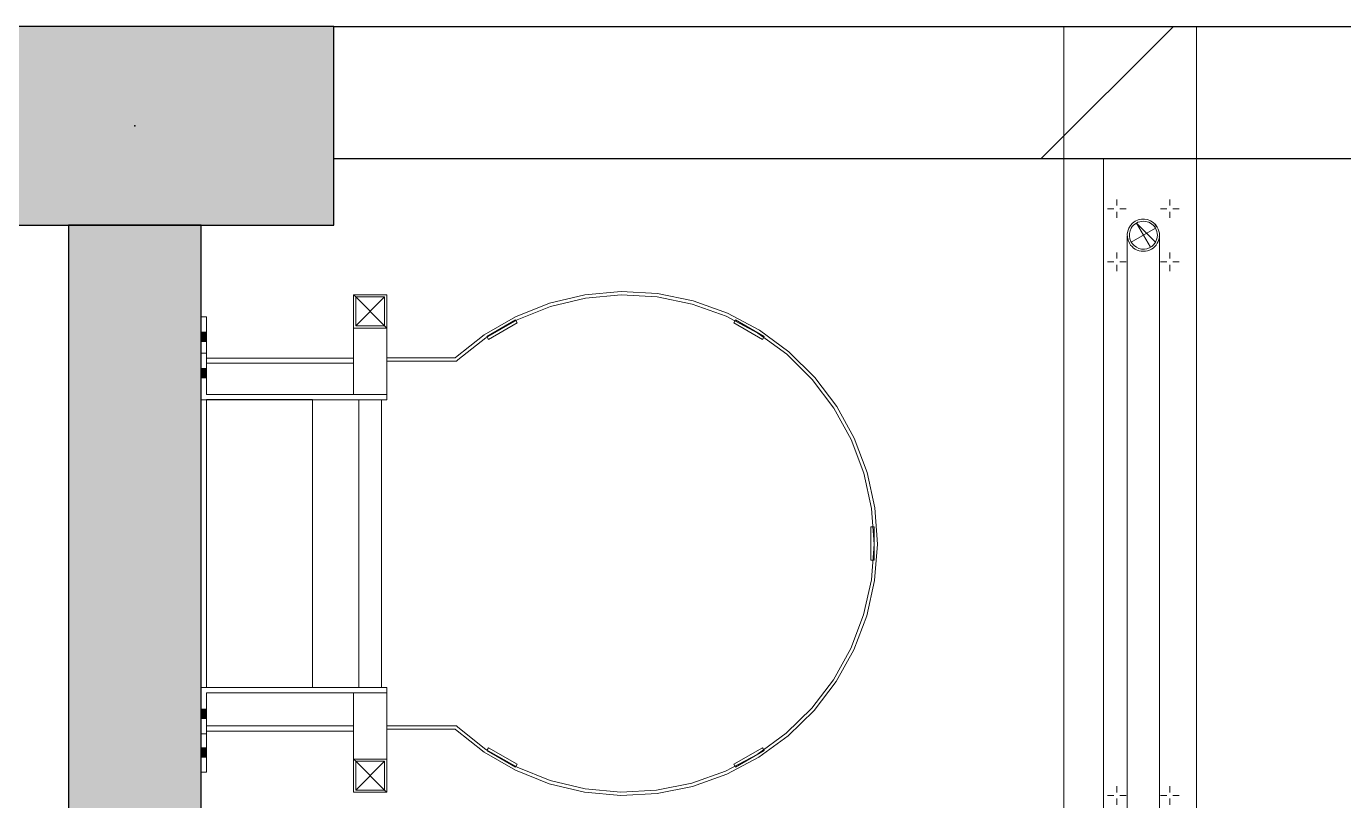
# Model space of a CAD drawing. Header units: millimetres. Extents: x -153298 to 620751, y -313239 to 250031.
# Drawn here: x 51419 to 53406, y 172832 to 174000 of the extents above; entities that cross this region are included whole.
import ezdxf

# ---------------------------------------------------------------- set-up
doc = ezdxf.new("R2010")
doc.units = ezdxf.units.MM
doc.linetypes.add('XKITLINE00', pattern=[0])
for name, color, linetype in [('000 - CONCRETE_COL_CUT_COLOR_1', 1, 'Continuous'), ('000 - CONCRETE_COL_CUT_COLOR_5', 5, 'Continuous'), ('000 - CONCRETE_COL_HATCH_', 251, 'Continuous'), ('000 - CONCRETE_COL_WIPEOUT_', 250, 'Continuous'), ('000 - CONCRETE_WALL_CUT_COLOR_2', 2, 'Continuous'), ('000 - CONCRETE_WALL_HATCH_', 251, 'Continuous'), ('000 - CONCRETE_WALL_WIPEOUT_', 250, 'Continuous'), ('000 - EXISTING_BUILDING_MAIN_COLOR_1', 1, 'Continuous'), ('000 - EXISTING_BUILDING_MAIN_COLOR_251', 251, 'Continuous'), ('000 - EXISTING_COLUMN_CUT_COLOR_5', 5, 'Continuous'), ('000 - EXISTING_CONCRETE_MAIN_COLOR_1', 1, 'Continuous')]:
    doc.layers.add(name, color=color, linetype=linetype)

# ---------------------------------------------------------------- blocks, each defined once
blk = doc.blocks.new('*A205204')
at = {"layer": '000 - EXISTING_BUILDING_MAIN_COLOR_1', "linetype": 'XKITLINE00', "lineweight": 0}
for p, q in [((617.089729, 179.723824), (617.089648, 179.723906)), ((617.099943, 179.71361), (617.098924, 179.714629)), ((617.106396, 179.707158), (617.10466, 179.708894)), ((617.111617, 179.701937), (617.109512, 179.704041)), ((617.117835, 179.695719), (617.114365, 179.699189)), ((617.123984, 179.68957), (617.119218, 179.694336)), ((617.136423, 179.677131), (617.124105, 179.689449)), ((617.136423, 179.677131), (617.136423, 179.677131))]:
    blk.add_line(p, q, dxfattribs=at)
blk = doc.blocks.new('*A225224')
at = {"layer": '000 - EXISTING_BUILDING_MAIN_COLOR_251', "linetype": 'XKITLINE00', "lineweight": 0}
for p, q in [((607.464094, 178.834413), (607.438395, 178.860112)), ((607.438395, 178.860112), (607.438395, 178.860112)), ((607.838395, 178.460112), (607.812795, 178.485712))]:
    blk.add_line(p, q, dxfattribs=at)
blk = doc.blocks.new('*A230229')
at = {"layer": '000 - EXISTING_BUILDING_MAIN_COLOR_251', "linetype": 'XKITLINE00', "lineweight": 0}
for p, q in [((607.464094, 173.233293), (607.438395, 173.258992)), ((607.438395, 173.258992), (607.438395, 173.258992)), ((607.838395, 172.858992), (607.812795, 172.884592))]:
    blk.add_line(p, q, dxfattribs=at)
blk = doc.blocks.new('*A21032033')
at = {"layer": '000 - EXISTING_BUILDING_MAIN_COLOR_1', "linetype": 'XKITLINE00', "lineweight": 0}
for p, q in [((616.821851, 179.495495), (617.114221, 179.664295)), ((617.052436, 179.43371), (616.883636, 179.72608))]:
    blk.add_line(p, q, dxfattribs=at)
blk = doc.blocks.new('*A21042034')
at = {"layer": '000 - EXISTING_BUILDING_MAIN_COLOR_1', "linetype": 'XKITLINE00', "lineweight": 0}
for p, q in [((616.008003, 180.49972), (616.008003, 182.09972)), ((616.008003, 182.09972), (617.608003, 182.09972)), ((617.608003, 182.09972), (617.608003, 180.49972)), ((616.488003, 180.49972), (616.008003, 180.49972))]:
    blk.add_line(p, q, dxfattribs=at)
blk = doc.blocks.new('*A21052035')
at = {"layer": '000 - EXISTING_BUILDING_MAIN_COLOR_1', "linetype": 'XKITLINE00', "lineweight": 0}
for p, q in [((616.774642, 179.569658), (616.773636, 179.569658)), ((616.773636, 179.569658), (616.773636, 172.510132)), ((616.773636, 179.569658), (616.774642, 179.569658)), ((616.774642, 179.569658), (616.77642, 179.569658)), ((616.776556, 179.567338), (616.774642, 179.569658)), ((616.778183, 179.562924), (616.776556, 179.567338)), ((617.159517, 179.567338), (617.15797, 179.563144)), ((617.16143, 179.569658), (617.159517, 179.567338)), ((617.159693, 179.569658), (617.16143, 179.569658)), ((617.162436, 179.569658), (617.16143, 179.569658)), ((617.16143, 179.569658), (617.162436, 179.569658)), ((617.162436, 179.569658), (617.162436, 172.510132)), ((616.773636, 172.510132), (616.774642, 172.510132)), ((616.774642, 172.510132), (616.776556, 172.512452)), ((616.774642, 172.510132), (616.776379, 172.510132)), ((616.776556, 172.512452), (616.778183, 172.516866)), ((617.157889, 172.516866), (617.159517, 172.512452)), ((617.159517, 172.512452), (617.16143, 172.510132)), ((617.159693, 172.510132), (617.16143, 172.510132)), ((617.16143, 172.510132), (617.162436, 172.510132))]:
    blk.add_line(p, q, dxfattribs=at)
blk = doc.blocks.new('*A21092039')
at = {"layer": '000 - EXISTING_BUILDING_MAIN_COLOR_1', "linetype": 'XKITLINE00', "lineweight": 0}
for p, q in [((616.821883, 179.495531), (617.114253, 179.664331)), ((616.883668, 179.726116), (617.114253, 179.495531))]:
    blk.add_line(p, q, dxfattribs=at)
for radius, start, end in [(0.1944, 30, 210), (0.1688, 150, 330), (0.1944, 210, 30), (0.1688, 330, 150)]:
    blk.add_arc((616.968068, 179.579931), radius, start, end, dxfattribs=at)
blk = doc.blocks.new('*A21352055')
at = {"layer": '000 - EXISTING_CONCRETE_MAIN_COLOR_1', "linetype": 'XKITLINE00', "lineweight": 0}
for p, q in [((607.198427, 182.099934), (655.198427, 182.099934)), ((607.198427, 180.499934), (616.008003, 180.499934)), ((617.608003, 180.499934), (655.198427, 180.499934))]:
    blk.add_line(p, q, dxfattribs=at)
blk = doc.blocks.new('*A21522072')
at = {"layer": '000 - EXISTING_BUILDING_MAIN_COLOR_251', "linetype": 'XKITLINE00', "lineweight": 0}
for p, q in [((609.04519, 173.361516), (609.06519, 173.396157)), ((609.3916, 173.161516), (609.04519, 173.361516)), ((609.06519, 173.396157), (609.4116, 173.196157)), ((609.4116, 173.196157), (609.3916, 173.161516))]:
    blk.add_line(p, q, dxfattribs=at)
blk = doc.blocks.new('*A21532073')
at = {"layer": '000 - EXISTING_BUILDING_MAIN_COLOR_251', "linetype": 'XKITLINE00', "lineweight": 0}
for p, q in [((612.02519, 173.196157), (612.3716, 173.396157)), ((612.3916, 173.361516), (612.04519, 173.161516)), ((612.3716, 173.396157), (612.3916, 173.361516)), ((612.04519, 173.161516), (612.02519, 173.196157))]:
    blk.add_line(p, q, dxfattribs=at)
blk = doc.blocks.new('*A21542074')
at = {"layer": '000 - EXISTING_BUILDING_MAIN_COLOR_251', "linetype": 'XKITLINE00', "lineweight": 0}
for p, q in [((609.04519, 178.357668), (609.3916, 178.557668)), ((609.4116, 178.523027), (609.06519, 178.323027)), ((609.3916, 178.557668), (609.4116, 178.523027)), ((609.06519, 178.323027), (609.04519, 178.357668))]:
    blk.add_line(p, q, dxfattribs=at)
blk = doc.blocks.new('*A21552075')
at = {"layer": '000 - EXISTING_BUILDING_MAIN_COLOR_251', "linetype": 'XKITLINE00', "lineweight": 0}
for p, q in [((612.02519, 178.523027), (612.04519, 178.557668)), ((612.3716, 178.323027), (612.02519, 178.523027)), ((612.04519, 178.557668), (612.3916, 178.357668)), ((612.3916, 178.357668), (612.3716, 178.323027))]:
    blk.add_line(p, q, dxfattribs=at)
blk = doc.blocks.new('*A21562076')
at = {"layer": '000 - EXISTING_BUILDING_MAIN_COLOR_251', "linetype": 'XKITLINE00', "lineweight": 0}
for p, q in [((613.678395, 176.059592), (613.718395, 176.059592)), ((613.678395, 175.659592), (613.678395, 176.059592)), ((613.718395, 176.059592), (613.718395, 175.659592)), ((613.718395, 175.659592), (613.678395, 175.659592))]:
    blk.add_line(p, q, dxfattribs=at)
blk = doc.blocks.new('*A21572077')
at = {"layer": '000 - EXISTING_BUILDING_MAIN_COLOR_1', "linetype": 'XKITLINE00', "lineweight": 0}
for p, q in [((616.008003, 180.49972), (616.488003, 180.49972)), ((616.008003, 172.123975), (616.008003, 180.49972)), ((616.008003, 168.923975), (616.008003, 172.099975)), ((616.008003, 168.843975), (616.008003, 168.899975)), ((616.008003, 165.643975), (616.008003, 168.819975)), ((616.008003, 165.003975), (616.008003, 165.619975)), ((616.008003, 164.739977), (616.008003, 164.979975)), ((616.008003, 164.739977), (616.488003, 164.739977))]:
    blk.add_line(p, q, dxfattribs=at)
blk = doc.blocks.new('*A21682088')
at = {"layer": '000 - EXISTING_CONCRETE_MAIN_COLOR_1', "linetype": 'XKITLINE00', "lineweight": 0}
for p, q in [((603.998427, 165.539977), (603.998427, 179.699934)), ((605.598427, 172.123975), (605.598427, 179.699934)), ((605.598427, 168.923975), (605.598427, 172.099975)), ((605.598427, 168.843975), (605.598427, 168.899975)), ((605.598427, 165.643975), (605.598427, 168.819975)), ((605.598427, 165.539977), (605.598427, 165.619975))]:
    blk.add_line(p, q, dxfattribs=at)
blk = doc.blocks.new('*A21692089')
at = {"layer": '000 - EXISTING_BUILDING_MAIN_COLOR_251', "linetype": 'XKITLINE00', "lineweight": 0}
for p, q in [((605.662395, 177.595592), (606.942395, 177.595592)), ((605.662395, 174.123592), (605.662395, 177.595592)), ((606.942395, 177.595592), (606.942395, 174.123592)), ((605.662395, 174.123592), (606.942395, 174.123592))]:
    blk.add_line(p, q, dxfattribs=at)
blk = doc.blocks.new('*A21702090')
at = {"layer": '000 - EXISTING_BUILDING_MAIN_COLOR_251', "linetype": 'XKITLINE00', "lineweight": 0}
for p, q in [((605.598395, 174.123592), (607.838395, 174.123592)), ((605.662395, 174.059592), (605.662395, 173.563592)), ((605.662395, 174.059592), (607.438395, 174.059592)), ((607.838395, 174.059592), (607.838395, 174.123592)), ((605.662395, 173.563592), (605.598395, 173.563592))]:
    blk.add_line(p, q, dxfattribs=at)
blk = doc.blocks.new('*A21712091')
at = {"layer": '000 - EXISTING_BUILDING_MAIN_COLOR_251', "linetype": 'XKITLINE00', "lineweight": 0}
for p, q in [((605.662395, 178.155512), (605.598395, 178.155512)), ((605.662395, 177.659512), (605.662395, 178.155512)), ((605.598395, 177.595512), (607.838395, 177.595512)), ((605.662395, 177.659512), (607.438395, 177.659512)), ((607.838395, 177.595512), (607.838395, 177.659512))]:
    blk.add_line(p, q, dxfattribs=at)
blk = doc.blocks.new('*A21722092')
at = {"layer": '000 - EXISTING_BUILDING_MAIN_COLOR_251', "linetype": 'XKITLINE00', "lineweight": 0}
for p, q in [((607.502395, 174.123592), (607.502395, 177.595512)), ((607.774395, 174.123592), (607.774395, 177.595512))]:
    blk.add_line(p, q, dxfattribs=at)
blk = doc.blocks.new('*A21732093')
at = {"layer": '000 - EXISTING_BUILDING_MAIN_COLOR_251', "linetype": 'XKITLINE00', "lineweight": 0}
for p, q in [((610.229073, 178.859947), (609.801836, 178.758108)), ((610.666527, 178.899157), (610.229073, 178.859947)), ((610.235513, 178.820468), (610.66721, 178.859163)), ((611.105064, 178.874919), (610.666527, 178.899157)), ((610.66721, 178.859163), (611.099977, 178.835244)), ((611.099977, 178.835244), (611.524781, 178.749213)), ((611.535532, 178.787741), (611.105064, 178.874919)), ((609.801836, 178.758108), (609.393734, 178.595766)), ((609.411165, 178.559764), (609.813898, 178.71997)), ((609.813898, 178.71997), (610.235513, 178.820468)), ((611.524781, 178.749213), (611.932754, 178.602864)), ((611.948944, 178.639441), (611.535532, 178.787741)), ((609.393734, 178.595766), (609.013284, 178.37631)), ((609.035722, 178.343196), (609.411165, 178.559764)), ((611.932754, 178.602864), (612.315379, 178.399253)), ((612.336671, 178.433115), (611.948944, 178.639441)), ((609.013284, 178.37631), (608.66843, 178.104321)), ((612.315379, 178.399253), (612.66467, 178.142629)), ((612.69062, 178.173069), (612.336671, 178.433115)), ((608.695405, 178.074785), (609.035722, 178.343196)), ((607.838395, 178.09891), (608.662506, 178.09891)), ((607.838395, 178.05891), (608.678023, 178.05891)), ((608.662506, 178.09891), (608.66843, 178.104321)), ((608.678023, 178.05891), (608.695405, 178.074785)), ((612.66467, 178.142629), (612.973335, 177.838351)), ((613.0034, 177.864734), (612.69062, 178.173069)), ((612.973335, 177.838351), (613.234931, 177.492769)), ((613.268485, 177.514544), (613.0034, 177.864734)), ((613.234931, 177.492769), (613.443998, 177.113097)), ((613.480339, 177.12981), (613.268485, 177.514544)), ((613.443998, 177.113097), (613.596171, 176.707261)), ((613.634541, 176.718562), (613.480339, 177.12981)), ((613.596171, 176.707261), (613.688273, 176.283732)), ((613.727872, 176.289386), (613.634541, 176.718562)), ((613.688273, 176.283732), (613.718383, 175.851351)), ((613.758383, 175.85124), (613.727872, 176.289386)), ((613.718383, 175.851351), (613.686035, 175.420236)), ((613.725604, 175.414377), (613.758383, 175.85124)), ((613.686035, 175.420236), (613.592057, 174.998247)), ((613.630372, 174.986762), (613.725604, 175.414377)), ((613.592057, 174.998247), (613.4384, 174.594148)), ((613.474666, 174.577274), (613.630372, 174.986762)), ((613.4384, 174.594148), (613.228255, 174.216331)), ((613.26172, 174.19442), (613.474666, 174.577274)), ((613.228255, 174.216331), (612.965987, 173.872642)), ((612.995955, 173.846148), (613.26172, 174.19442)), ((612.965987, 173.872642), (612.657043, 173.570219)), ((612.682891, 173.539692), (612.995955, 173.846148)), ((607.838395, 173.659592), (608.678763, 173.659592)), ((607.838395, 173.619592), (608.663253, 173.619592)), ((608.663253, 173.619592), (608.66918, 173.614182)), ((608.66918, 173.614182), (609.013214, 173.342955)), ((608.678763, 173.659592), (608.696143, 173.643728)), ((609.035651, 173.37607), (608.696143, 173.643728)), ((612.657043, 173.570219), (612.307837, 173.315342)), ((612.32903, 173.281417), (612.682891, 173.539692)), ((609.013214, 173.342955), (609.392661, 173.123994)), ((609.410105, 173.159989), (609.035651, 173.37607)), ((612.307837, 173.315342), (611.925623, 173.113304)), ((611.94172, 173.076686), (612.32903, 173.281417)), ((609.392661, 173.123994), (609.79964, 172.961845)), ((609.811729, 172.999975), (609.410105, 173.159989)), ((611.925623, 173.113304), (611.518338, 172.968302)), ((609.79964, 172.961845), (610.2257, 172.859878)), ((610.232183, 172.899349), (609.811729, 172.999975)), ((611.518338, 172.968302), (611.094441, 172.883347)), ((611.529004, 172.92975), (611.94172, 173.076686)), ((610.2257, 172.859878), (610.661992, 172.820209)), ((610.662734, 172.860202), (610.232183, 172.899349)), ((610.661992, 172.820209), (611.099455, 172.843662)), ((611.094441, 172.883347), (610.662734, 172.860202)), ((611.099455, 172.843662), (611.529004, 172.92975))]:
    blk.add_line(p, q, dxfattribs=at)
blk = doc.blocks.new('*A24972417')
at = {"layer": '000 - EXISTING_BUILDING_MAIN_COLOR_251', "linetype": 'XKITLINE00', "lineweight": 0}
for p, q in [((605.662395, 178.594243), (605.598395, 178.594243)), ((605.662395, 178.155512), (605.662395, 178.594243)), ((605.662395, 178.098243), (607.438395, 178.098243)), ((605.662395, 178.034243), (607.438395, 178.034243))]:
    blk.add_line(p, q, dxfattribs=at)
blk = doc.blocks.new('*A24982418')
at = {"layer": '000 - EXISTING_BUILDING_MAIN_COLOR_251', "linetype": 'XKITLINE00', "lineweight": 0}
for p, q in [((605.662395, 173.659901), (607.438395, 173.659901)), ((605.662395, 173.595901), (607.438395, 173.595901)), ((605.662395, 173.563592), (605.662395, 173.099901)), ((605.662395, 173.099901), (605.598395, 173.099901))]:
    blk.add_line(p, q, dxfattribs=at)
blk = doc.blocks.new('*A25042424')
at = {"layer": '000 - EXISTING_BUILDING_MAIN_COLOR_251', "linetype": 'XKITLINE00', "lineweight": 0}
for p, q in [((607.438395, 177.659523), (607.438395, 178.860112)), ((607.438395, 178.860112), (607.838395, 178.860112)), ((607.463995, 178.485712), (607.812795, 178.834512)), ((607.463995, 178.834512), (607.812795, 178.485712)), ((607.463995, 178.834512), (607.463995, 178.485712)), ((607.463995, 178.834512), (607.812795, 178.834512)), ((607.812795, 178.485712), (607.812795, 178.834512)), ((607.838395, 177.659523), (607.838395, 178.860112)), ((607.438395, 178.460112), (607.838395, 178.460112)), ((607.463995, 178.485712), (607.812795, 178.485712)), ((607.438395, 177.659523), (607.838395, 177.659523))]:
    blk.add_line(p, q, dxfattribs=at)
blk = doc.blocks.new('*A25342454')
at = {"layer": '000 - EXISTING_BUILDING_MAIN_COLOR_251', "linetype": 'XKITLINE00', "lineweight": 0}
for p, q in [((607.438395, 172.858992), (607.438395, 174.059581)), ((607.438395, 174.059581), (607.838395, 174.059581)), ((607.838395, 174.059581), (607.838395, 172.858992)), ((607.438395, 173.258992), (607.838395, 173.258992)), ((607.463995, 172.884592), (607.812795, 173.233392)), ((607.463995, 173.233392), (607.812795, 172.884592)), ((607.463995, 173.233392), (607.463995, 172.884592)), ((607.463995, 173.233392), (607.812795, 173.233392)), ((607.812795, 172.884592), (607.812795, 173.233392)), ((607.438395, 172.858992), (607.838395, 172.858992)), ((607.463995, 172.884592), (607.812795, 172.884592))]:
    blk.add_line(p, q, dxfattribs=at)
blk = doc.blocks.new('*A25382458')
at = {"layer": '000 - EXISTING_BUILDING_MAIN_COLOR_1', "linetype": 'XKITLINE00', "lineweight": 0}
for p, q in [((616.488003, 164.739954), (616.488003, 180.49972)), ((616.488003, 180.49972), (617.608003, 180.49972)), ((617.608003, 164.739954), (617.608003, 180.49972)), ((616.488003, 164.739954), (617.608003, 164.739954))]:
    blk.add_line(p, q, dxfattribs=at)
blk = doc.blocks.new('*A25672487')
at = {"layer": '000 - EXISTING_BUILDING_MAIN_COLOR_251'}
blk.add_hatch(color=256, dxfattribs=at).paths.add_polyline_path([(605.598, 173.86), (605.662, 173.86), (605.662, 173.748), (605.598, 173.748)], flags=17)
at = {"layer": '000 - EXISTING_BUILDING_MAIN_COLOR_251', "linetype": 'XKITLINE00', "lineweight": 0}
for p, q in [((605.662, 173.86), (605.598, 173.86)), ((605.662, 173.804), (605.598, 173.804)), ((605.662, 173.748), (605.598, 173.748))]:
    blk.add_line(p, q, dxfattribs=at)
blk = doc.blocks.new('*A25682488')
at = {"layer": '000 - EXISTING_BUILDING_MAIN_COLOR_251'}
blk.add_hatch(color=256, dxfattribs=at).paths.add_polyline_path([(605.662, 177.86), (605.598, 177.86), (605.598, 177.972), (605.662, 177.972)], flags=17)
at = {"layer": '000 - EXISTING_BUILDING_MAIN_COLOR_251', "linetype": 'XKITLINE00', "lineweight": 0}
for p, q in [((605.598, 177.972), (605.662, 177.972)), ((605.598, 177.916), (605.662, 177.916)), ((605.598, 177.86), (605.662, 177.86))]:
    blk.add_line(p, q, dxfattribs=at)
blk = doc.blocks.new('*A25692489')
at = {"layer": '000 - EXISTING_BUILDING_MAIN_COLOR_1', "linetype": 'XKITLINE00', "lineweight": 0}
for p, q in [((616.536036, 172.819895), (616.610628, 172.819895)), ((616.648036, 172.931895), (616.648036, 172.857303)), ((616.648036, 172.707895), (616.648036, 172.782487)), ((616.760036, 172.819895), (616.685444, 172.819895)), ((617.176036, 172.819895), (617.250628, 172.819895)), ((617.288036, 172.931895), (617.288036, 172.857303)), ((617.288036, 172.707895), (617.288036, 172.782487)), ((617.400036, 172.819895), (617.325444, 172.819895)), ((616.536036, 172.179895), (616.610628, 172.179895)), ((616.648036, 172.291895), (616.648036, 172.217303)), ((616.760036, 172.179895), (616.685444, 172.179895)), ((617.176036, 172.179895), (617.250628, 172.179895)), ((617.288036, 172.291895), (617.288036, 172.217303)), ((617.400036, 172.179895), (617.325444, 172.179895)), ((616.648036, 172.067895), (616.648036, 172.142487)), ((617.288036, 172.067895), (617.288036, 172.142487))]:
    blk.add_line(p, q, dxfattribs=at)
blk = doc.blocks.new('*A25702490')
at = {"layer": '000 - EXISTING_BUILDING_MAIN_COLOR_1', "linetype": 'XKITLINE00', "lineweight": 0}
for p, q in [((616.648036, 180.011895), (616.648036, 179.937303)), ((617.288036, 180.011895), (617.288036, 179.937303)), ((616.536036, 179.899895), (616.610628, 179.899895)), ((616.648036, 179.787895), (616.648036, 179.862487)), ((616.760036, 179.899895), (616.685444, 179.899895)), ((617.176036, 179.899895), (617.250628, 179.899895)), ((617.288036, 179.787895), (617.288036, 179.862487)), ((617.400036, 179.899895), (617.325444, 179.899895)), ((616.648036, 179.371895), (616.648036, 179.297303)), ((617.288036, 179.371895), (617.288036, 179.297303)), ((616.536036, 179.259895), (616.610628, 179.259895)), ((616.648036, 179.147895), (616.648036, 179.222487)), ((616.760036, 179.259895), (616.685444, 179.259895)), ((617.176036, 179.259895), (617.250628, 179.259895)), ((617.288036, 179.147895), (617.288036, 179.222487)), ((617.400036, 179.259895), (617.325444, 179.259895))]:
    blk.add_line(p, q, dxfattribs=at)
blk = doc.blocks.new('*A25712491')
at = {"layer": '000 - EXISTING_BUILDING_MAIN_COLOR_251'}
blk.add_hatch(color=256, dxfattribs=at).paths.add_polyline_path([(605.662, 178.298), (605.598, 178.298), (605.598, 178.41), (605.662, 178.41)], flags=17)
at = {"layer": '000 - EXISTING_BUILDING_MAIN_COLOR_251', "linetype": 'XKITLINE00', "lineweight": 0}
for p, q in [((605.598, 178.41), (605.662, 178.41)), ((605.598, 178.354), (605.662, 178.354)), ((605.598, 178.298), (605.662, 178.298))]:
    blk.add_line(p, q, dxfattribs=at)
blk = doc.blocks.new('*A25722492')
at = {"layer": '000 - EXISTING_BUILDING_MAIN_COLOR_251'}
blk.add_hatch(color=256, dxfattribs=at).paths.add_polyline_path([(605.598, 173.396), (605.662, 173.396), (605.662, 173.284), (605.598, 173.284)], flags=17)
at = {"layer": '000 - EXISTING_BUILDING_MAIN_COLOR_251', "linetype": 'XKITLINE00', "lineweight": 0}
for p, q in [((605.662, 173.396), (605.598, 173.396)), ((605.662, 173.34), (605.598, 173.34)), ((605.662, 173.284), (605.598, 173.284))]:
    blk.add_line(p, q, dxfattribs=at)
blk = doc.blocks.new('*A25732493')
at = {"layer": '000 - EXISTING_BUILDING_MAIN_COLOR_251'}
blk.add_hatch(color=256, dxfattribs=at).paths.add_polyline_path([(605.662, 178.298), (605.598, 178.298), (605.598, 178.41), (605.662, 178.41)], flags=17)
at = {"layer": '000 - EXISTING_BUILDING_MAIN_COLOR_251', "linetype": 'XKITLINE00', "lineweight": 0}
for p, q in [((605.598, 178.41), (605.662, 178.41)), ((605.598, 178.354), (605.662, 178.354)), ((605.598, 178.298), (605.662, 178.298))]:
    blk.add_line(p, q, dxfattribs=at)
blk = doc.blocks.new('*A25742494')
at = {"layer": '000 - EXISTING_BUILDING_MAIN_COLOR_251'}
blk.add_hatch(color=256, dxfattribs=at).paths.add_polyline_path([(605.598, 173.396), (605.662, 173.396), (605.662, 173.284), (605.598, 173.284)], flags=17)
at = {"layer": '000 - EXISTING_BUILDING_MAIN_COLOR_251', "linetype": 'XKITLINE00', "lineweight": 0}
for p, q in [((605.662, 173.396), (605.598, 173.396)), ((605.662, 173.34), (605.598, 173.34)), ((605.662, 173.284), (605.598, 173.284))]:
    blk.add_line(p, q, dxfattribs=at)
blk = doc.blocks.new('*U4812')
at = {"layer": '000 - CONCRETE_COL_HATCH_'}
h = blk.add_hatch(dxfattribs=at)
h.set_pattern_fill('AR-CONC', color=256, scale=0.5)
h.set_pattern_definition([(50, (-3e-21, 3e-21), (3.5863, -0.31376), [0.375, -4.125]), (355, (-3e-21, 3e-21), (-0.693757, 3.76096), [0.3, -3.3]), (100.4514, (0.299, -0.026), (2.892544, 3.4472), [0.3187, -3.50571]), (46.1842, (-3e-21, 1), (5.336207, -0.827596), [0.5625, -6.1875]), (96.6356, (0.4447, 0.931), (4.67331, 4.87059), [0.47805, -5.25857]), (351.1842, (-3e-21, 1), (4.67331, 4.87059), [0.45, -4.95]), (21, (0.5, 0.75), (2.984535, -2.013094), [0.375, -4.125]), (326, (0.5, 0.75), (1.216577, 3.62575), [0.3, -3.3]), (71.4514, (0.7487, 0.5822), (4.201112, 1.612656), [0.3187, -3.50571]), (37.5, (-3e-21, 3e-21), (0.0607993, 1.6644693), [0, -3.26, 0, -3.35, 0, -3.3125]), (7.5, (-3e-21, 3e-21), (1.315348, 1.972059), [0, -1.91, 0, -3.185, 0, -1.2625]), (327.5, (-1.115, 3e-21), (2.669112, -0.1127744), [0, -1.25, 0, -3.9, 0, -5.175]), (317.5, (-1.615, 3e-21), (2.915931, 0.500525), [0, -1.625, 0, -2.59, 0, -3.675])])
h.paths.add_polyline_path([(-300, -150), (300, -150), (300, 150), (-300, 150)])
blk.add_point((0, 0))
at = {"layer": '000 - EXISTING_COLUMN_CUT_COLOR_5'}
blk.add_lwpolyline([(-300, -150), (300, -150), (300, 150), (-300, 150)], close=True, dxfattribs=at)
blk = doc.blocks.new('*U6379')
at = {"layer": '000 - CONCRETE_WALL_HATCH_'}
h = blk.add_hatch(dxfattribs=at)
h.set_pattern_fill('ANSI31', color=256, scale=0.5)
h.set_pattern_definition([(45, (12000, -858906.8), (-841.899, 841.899), [])])
h.paths.add_polyline_path([(0, 0), (6000, 0), (6000, -200), (0, -200)])
at = {"layer": '000 - CONCRETE_WALL_CUT_COLOR_2', "lineweight": -2}
blk.add_lwpolyline([(6000, -200), (0, -200), (0, -200), (0, -200), (0, -200), (0, -200), (0, -200), (0, -200), (0, -200), (0, -200), (0, -200), (0, -200), (0, -200), (0, -200), (0, -200), (0, -200), (0, -200), (0, -200), (0, -200), (0, -200), (0, -200), (0, -200), (0, -200), (0, -200), (0, -200), (0, -200), (0, -200), (0, -200), (0, -200), (0, -200), (0, -200), (0, -200), (0, -200), (0, -200), (0, -200), (0, -200), (0, -200), (0, -200), (0, -200), (0, -200), (0, -200), (0, -200), (0, -200), (0, -200), (0, -200), (0, -200), (0, 0), (6000, 0)], dxfattribs=at)
blk = doc.blocks.new('*U6342')
at = {"layer": '000 - CONCRETE_COL_HATCH_'}
h = blk.add_hatch(dxfattribs=at)
h.set_pattern_fill('AR-CONC', color=256, scale=0.04)
h.set_pattern_definition([(50, (400, -768287.073), (7.28738676, -0.63756342), [0.762, -8.382]), (355, (400, -768287.073), (-1.40973686, 7.64227381), [0.6096, -6.70562337]), (100.4514447, (400.607, -768287.126), (5.877649884, 7.004710076), [0.64760035, -7.123609784]), (46.1842, (400, -768285.041), (10.84316164, -1.68169312), [1.143, -12.573]), (96.6355576, (400.904, -768285.181), (9.49616536, 9.89704498), [0.97140093, -10.68542433]), (351.1841512, (400, -768285.041), (9.49616536, 9.89704498), [0.91439868, -10.05838928]), (21, (401.016, -768285.549), (6.06457565, -4.090607927), [0.762, -8.382]), (326, (401.016, -768285.549), (2.472081134, 7.367518645), [0.6096, -6.7056]), (71.451445, (401.5214, -768285.89), (8.53665677, 3.276910755), [0.64760035, -7.123597504]), (37.5, (400, -768287.073), (0.12354413, 3.382201555), [0, -6.62432, 0, -6.8072, 0, -6.731]), (7.5, (400, -768287.073), (2.6727865, 4.007222993), [0, -3.88112, 0, -6.47192, 0, -2.5654]), (327.5, (397.7343, -768287.073), (5.423623807, -0.22914976), [0, -2.54, 0, -7.9248, 0, -10.5156]), (317.5, (396.7183, -768287.073), (5.925167255, 1.01705964), [0, -3.302, 0, -5.26288, 0, -7.4676])])
h.paths.add_polyline_path([(0, 0), (200, 0), (200, 1769.994625), (0, 1769.994625)])
at = {"layer": '000 - CONCRETE_COL_CUT_COLOR_1', "color": 0, "lineweight": -2}
blk.add_lwpolyline([(0, 0), (200, 0), (200, 1769.994625), (0, 1769.994625), (0, 1769.994625), (0, 1769.994625), (0, 1769.994625), (0, 1769.994625), (0, 1769.994625), (0, 1769.994625), (0, 1769.994625), (0, 1769.994625), (0, 1769.994625), (0, 1769.994625), (0, 1769.994625), (0, 1769.994625), (0, 1769.994625), (0, 1769.994625), (0, 1769.994625), (0, 1769.994625), (0, 1769.994625), (0, 1769.994625), (0, 1769.994625), (0, 1769.994625), (0, 1769.994625), (0, 1769.994625), (0, 1769.994625), (0, 1769.994625), (0, 1769.994625), (0, 1769.994625), (0, 1769.994625), (0, 1769.994625), (0, 1769.994625), (0, 1769.994625), (0, 1769.994625), (0, 1769.994625), (0, 1769.994625), (0, 1769.994625), (0, 1769.994625), (0, 1769.994625), (0, 1769.994625), (0, 1769.994625), (0, 1769.994625), (0, 1769.994625), (0, 1769.994625), (0, 1769.994625), (0, 1769.994625), (0, 1769.994625)], close=True, dxfattribs=at)
blk = doc.blocks.new('W-1-PP19-ST-ENT1-1_20260610-023014_UPPF_ST')
at = {"color": 6}
blk.add_blockref('*U4812', (19350, 6048), dxfattribs=at)
at = {"layer": '000 - EXISTING_BUILDING_MAIN_COLOR_1', "lineweight": 0, "xscale": 125, "yscale": 125, "zscale": 125}
for name in ['*A21042034', '*A21572077', '*A25382458', '*A25702490', '*A21092039', '*A21032033', '*A21052035', '*A205204', '*A25692489']:
    blk.add_blockref(name, (-56249.8, -16564.5), dxfattribs=at)
at = {"layer": '000 - EXISTING_BUILDING_MAIN_COLOR_251', "lineweight": 0, "xscale": 125, "yscale": 125, "zscale": 125}
for name in ['*A225224', '*A25042424', '*A21732093', '*A24972417', '*A21542074', '*A21552075', '*A25712491', '*A25732493', '*A21712091', '*A25682488', '*A21692089', '*A21722092', '*A21562076', '*A21702090', '*A25342454', '*A25672487', '*A24982418', '*A25722492', '*A25742494', '*A21522072', '*A21532073', '*A230229']:
    blk.add_blockref(name, (-56249.8, -16564.5), dxfattribs=at)
at = {"layer": '000 - EXISTING_CONCRETE_MAIN_COLOR_1', "lineweight": 0, "xscale": 125, "yscale": 125, "zscale": 125}
for name in ['*A21352055', '*A21682088']:
    blk.add_blockref(name, (-56249.8, -16564.5), dxfattribs=at)
blk.add_blockref('*U6379', (19650, 6198))
at = {"layer": '000 - CONCRETE_COL_CUT_COLOR_5'}
blk.add_blockref('*U6342', (19250, 4128), dxfattribs=at)

msp = doc.modelspace()

# ---------------------------------------------------------------- block references
at = {"color": 6}
msp.add_blockref('W-1-PP19-ST-ENT1-1_20260610-023014_UPPF_ST', (32232.7713, 167801.6448), dxfattribs=at)

doc.saveas('drawing.dxf')
